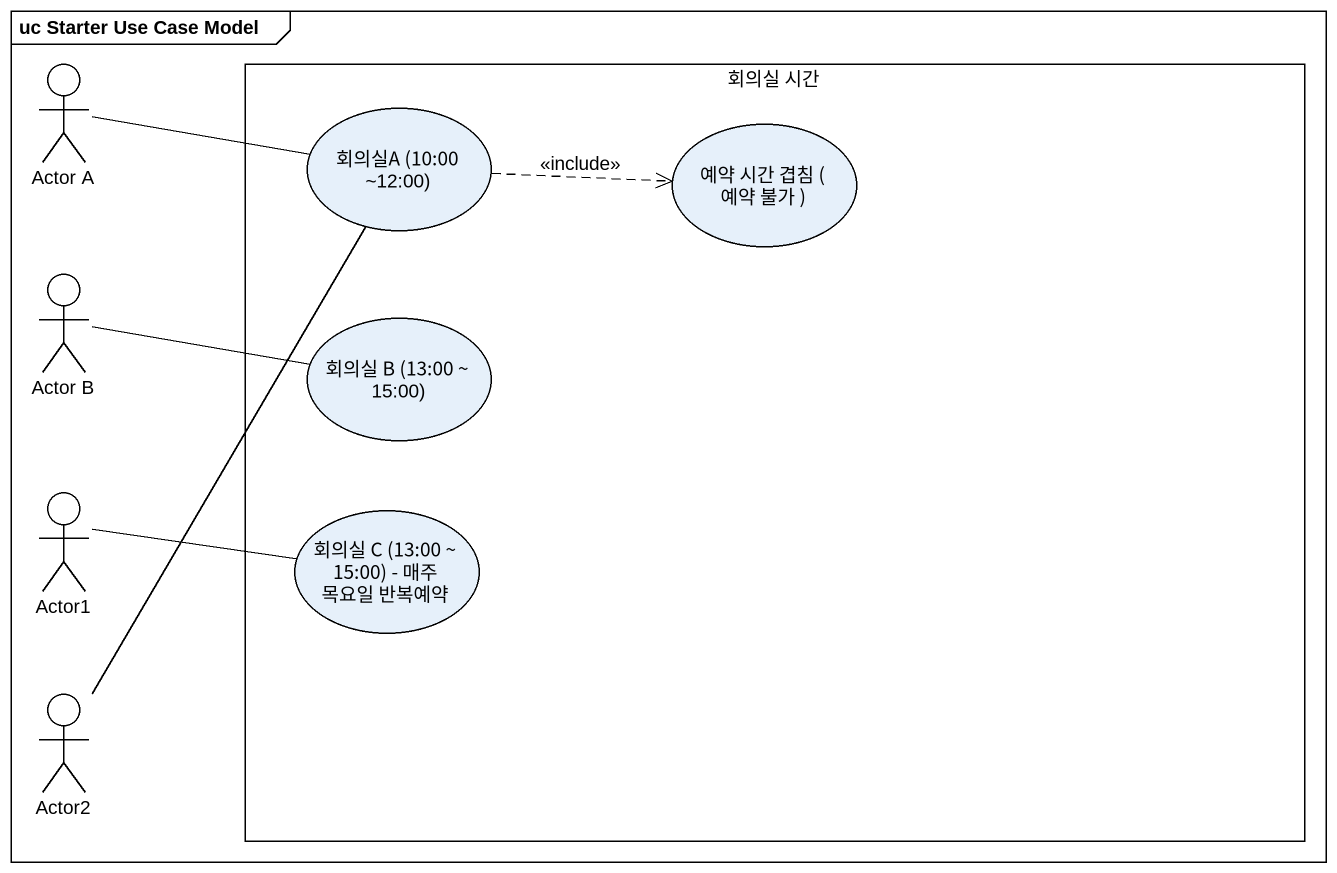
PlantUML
@startuml
mainframe uc Starter Use Case Model
actor "Actor A" as Actor_A
rectangle "회의실 시간" as 회의실_시간 {
  usecase "회의실A (10:00 ~12:00)" as 회의실A_10_00_12_00
  usecase "예약 시간 겹침 ( 예약 불가 )" as 예약_시간_겹침_예약_불가
  usecase "회의실 B (13:00 ~ 15:00)" as 회의실_B_13_00_15_00
  usecase "회의실 C (13:00 ~ 15:00) - 매주 목요일 반복예약" as 회의실_C_13_00_15_00_매주_목요일
}
actor "Actor B" as Actor_B
actor Actor1
actor Actor2
Actor_A -right- 회의실A_10_00_12_00
회의실A_10_00_12_00 .right.> 예약_시간_겹침_예약_불가 : <<include>>
Actor_B -right- 회의실_B_13_00_15_00
Actor1 -right- 회의실_C_13_00_15_00_매주_목요일
Actor2 -up- 회의실A_10_00_12_00
@enduml
